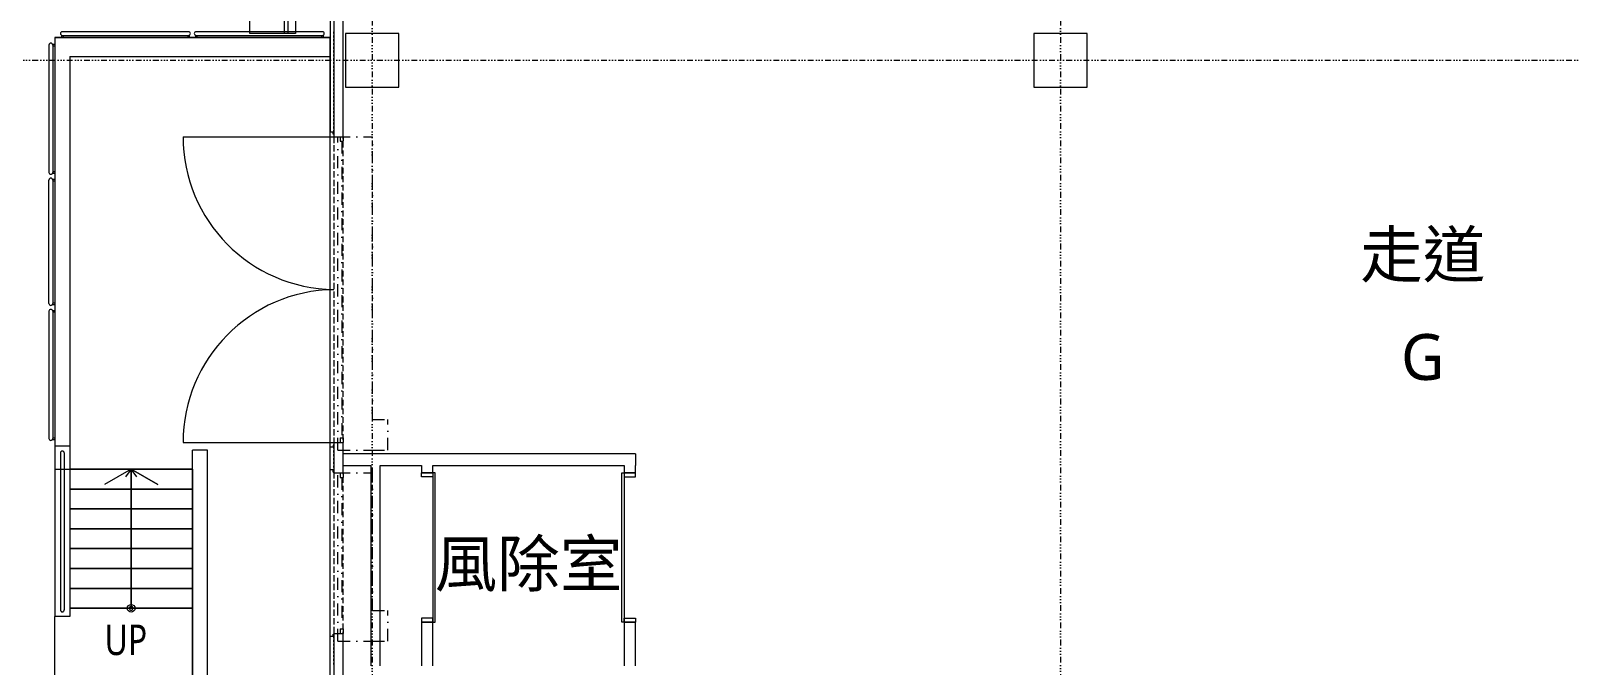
# Model space of a CAD drawing. Extents: x -76427 to 292734, y -42117 to 131250.
# Drawn here: x -4463 to 15650, y 67084 to 75387 of the extents above; entities that cross this region are included whole.
import ezdxf
from ezdxf.enums import TextEntityAlignment as Align

# ---------------------------------------------------------------- set-up
doc = ezdxf.new("R2010")
doc.units = 0
doc.header["$LTSCALE"] = 250
for name, pattern in [('H12PL1$0$JJP_三點線', [0.9, 0.3, -0.15, 0, -0.15, 0, -0.15, 0, -0.15]), ('H12PL1$0$JJP_虛線(退縮線、投影線、地下室範圍、非屬本工程、圖面分區)', [0.45, 0.3, -0.15]), ('H12PL1$0$點劃線', [1.340556, 0.635, -0.352778, 0, -0.352778])]:
    doc.linetypes.add(name, pattern=pattern)
for name, color, linetype in [('H12PL1$0$A-STRS', 252, 'Continuous'), ('H12PL1$0$A-TEXT', 252, 'Continuous'), ('H12PL1$0$A-WALL-EX', 252, 'Continuous'), ('H12PL1$0$A-WALL-IN', 252, 'Continuous'), ('H12PL1$0$A-ZONE', 252, 'Continuous'), ('H12PL1$0$Door', 252, 'Continuous'), ('H12PL1$0$L10_14_HYOKI', 252, 'Continuous'), ('H12PL1$0$L10_14_RC Wall', 252, 'Continuous'), ('H12PL1$0$L10_14_SCON', 252, 'Continuous'), ('H12PL1$0$L10_14_SIAGE2', 252, 'Continuous'), ('H12PL1$0$L10_14_STANTION新設', 252, 'Continuous'), ('H12PL1$0$L10_14_SUGATA3', 252, 'Continuous'), ('H12PL1$0$L10_14_SUGATA4', 252, 'Continuous'), ('H12PL1$0$L10_14_TATEGU1', 252, 'Continuous'), ('H12PL1$0$L10_14_TATEGU2', 252, 'Continuous'), ('H12PL1$0$L10_14_TATEGU3', 252, 'Continuous'), ('H12PL1$0$S-COL', 252, 'Continuous'), ('H12PL1$0$S-GRID', 252, 'Continuous'), ('H12PL1$0$S-SLAB-SHOW', 252, 'Continuous')]:
    doc.layers.add(name, color=color, linetype=linetype)
doc.styles.add('H12PL1$0$Standard', font='', dxfattribs={"width": 0.8})
doc.styles.get('H12PL1$0$Standard').set_extended_font_data('Microsoft JhengHei')

# ---------------------------------------------------------------- blocks, each defined once
blk = doc.blocks.new('H12PL1')
at = {"layer": 'H12PL1$0$A-STRS', "lineweight": 0}
for p, q in [((-2350, 69650), (-3950, 69650)), ((-3950, 69650), (-3950, 67830)), ((-2350, 69650), (-3950, 69650)), ((-3950, 69650), (-3950, 69390)), ((-3150, 69650), (-3225, 69550)), ((-3150, 69390), (-3150, 69650)), ((-3075, 69550), (-3150, 69650)), ((-2350, 67830), (-2350, 69650)), ((-2350, 69390), (-2350, 69650)), ((-2350, 69390), (-3950, 69390)), ((-3950, 69390), (-3950, 69130)), ((-3950, 69390), (-2350, 69390)), ((-3150, 68090), (-3150, 69390)), ((-2350, 69130), (-2350, 69390)), ((-2350, 69130), (-3950, 69130)), ((-3950, 69130), (-3950, 68870)), ((-3950, 69130), (-2350, 69130)), ((-2350, 68870), (-2350, 69130)), ((-2350, 68870), (-3950, 68870)), ((-3950, 68870), (-3950, 68610)), ((-3950, 68870), (-2350, 68870)), ((-2350, 68610), (-2350, 68870)), ((-2350, 68610), (-3950, 68610)), ((-3950, 68610), (-3950, 68350)), ((-3950, 68610), (-2350, 68610)), ((-2350, 68350), (-2350, 68610)), ((-2350, 68350), (-3950, 68350)), ((-3950, 68350), (-3950, 68090)), ((-3950, 68350), (-2350, 68350)), ((-2350, 68090), (-2350, 68350)), ((-2350, 68090), (-3950, 68090)), ((-3950, 68090), (-3950, 67830)), ((-3950, 68090), (-2350, 68090)), ((-3150, 67830), (-3150, 68090)), ((-2350, 67830), (-2350, 68090)), ((-3950, 67830), (-2350, 67830)), ((-3950, 67830), (-2350, 67830))]:
    blk.add_line(p, q, dxfattribs=at)
at = {"layer": 'H12PL1$0$A-STRS', "lineweight": 0, "flags": 128}
blk.add_lwpolyline([(-3125, 67830, 1), (-3175, 67830, 1)], format="xyb", close=True, dxfattribs=at)
at = {"layer": 'H12PL1$0$A-WALL-EX', "linetype": 'H12PL1$0$JJP_虛線(退縮線、投影線、地下室範圍、非屬本工程、圖面分區)', "lineweight": 0}
blk.add_line((-500, 82879.97), (-500, -2529.97), dxfattribs=at)
at = {"layer": 'H12PL1$0$A-WALL-EX', "lineweight": 0}
for p, q in [((-500, 74000), (-380, 74000)), ((-500, 70000), (-380, 70000)), ((-500, 69600), (-380, 69600)), ((-500, 67500), (-380, 67500))]:
    blk.add_line(p, q, dxfattribs=at)
at = {"layer": 'H12PL1$0$A-WALL-EX', "linetype": 'H12PL1$0$JJP_虛線(退縮線、投影線、地下室範圍、非屬本工程、圖面分區)', "lineweight": 0, "flags": 128}
for points in [[(-500.03, 83000), (-500.03, -2650)], [(-380, -2529.97), (-380, 82879.97)]]:
    blk.add_lwpolyline(points, dxfattribs=at)
at = {"layer": 'H12PL1$0$A-WALL-EX', "lineweight": 0, "flags": 128}
for points in [[(-500, 83000), (-500, 74000)], [(-380, 74000), (-380, 82880)], [(-500, 70000), (-500, 69600)], [(-380, 69600), (-380, 70000)], [(-500, 67500), (-500, 65550)], [(-380, 65550), (-380, 67500)]]:
    blk.add_lwpolyline(points, dxfattribs=at)
at = {"layer": 'H12PL1$0$A-WALL-IN', "lineweight": 0}
for p, q in [((794, 69600), (646, 69600)), ((3296, 69600), (3444, 69600)), ((794, 67650), (646, 67650)), ((3296, 67650), (3444, 67650))]:
    blk.add_line(p, q, dxfattribs=at)
at = {"layer": 'H12PL1$0$A-WALL-IN', "lineweight": 0, "flags": 128}
for points in [[(3444, 69850), (-380, 69850)], [(-380, 69700), (-380, 69850)], [(3444, 69850), (3444, 69700)], [(-380, 69700), (-18, 69700)], [(-18, 69700), (-18, 67075)], [(107, 67075), (107, 69700)], [(107, 69700), (646, 69700)], [(646, 69700), (646, 69600)], [(794, 69600), (794, 69700)], [(794, 69700), (3296, 69700)], [(3296, 69700), (3296, 69600)], [(3444, 69600), (3444, 69700)], [(646, 67650), (646, 67075)], [(794, 67075), (794, 67650)], [(3296, 67650), (3296, 67075)], [(3444, 67075), (3444, 67650)]]:
    blk.add_lwpolyline(points, dxfattribs=at)
at = {"layer": 'H12PL1$0$Door', "linetype": 'H12PL1$0$點劃線', "lineweight": 0}
for p, q in [((-446, 74000), (4, 74000)), ((-446, 69900), (-446, 74000)), ((-416, 74000), (-416, 73940)), ((-416, 73940), (-380, 73940)), ((-398, 73940), (-398, 70060)), ((-380, 74000), (-380, 73940)), ((4, 70300), (4, 74000)), ((4, 70300), (204, 70300)), ((204, 69900), (204, 70300)), ((-416, 70060), (-416, 70000)), ((-416, 70060), (-380, 70060)), ((-416, 70000), (-380, 70000)), ((-380, 70060), (-380, 70000)), ((-446, 69900), (4, 69900)), ((4, 69900), (204, 69900)), ((-446, 69600), (4, 69600)), ((-446, 67400), (-446, 69600)), ((-416, 69600), (-416, 69540)), ((-380, 69600), (-380, 69540)), ((4, 67800), (4, 69600)), ((-416, 69540), (-380, 69540)), ((-398, 69540), (-398, 67560)), ((4, 67800), (204, 67800)), ((204, 67400), (204, 67800)), ((-446, 67400), (4, 67400)), ((-416, 67560), (-416, 67500)), ((-416, 67560), (-380, 67560)), ((-416, 67500), (-380, 67500)), ((-380, 67560), (-380, 67500)), ((4, 67400), (204, 67400))]:
    blk.add_line(p, q, dxfattribs=at)
at = {"layer": 'H12PL1$0$Door', "lineweight": 0}
for p, q in [((644, 69550), (644, 69600)), ((644, 69600), (794, 69600)), ((794, 69600), (794, 69550)), ((794, 69600), (794, 67650)), ((824, 69600), (794, 69600)), ((824, 67650), (824, 69600)), ((3266, 67650), (3266, 69600)), ((3266, 69600), (3296, 69600)), ((3294, 69600), (3294, 69550)), ((3444, 69600), (3294, 69600)), ((3296, 69600), (3296, 67650)), ((3444, 69550), (3444, 69600)), ((794, 69550), (644, 69550)), ((3294, 69550), (3444, 69550)), ((794, 67700), (644, 67700)), ((644, 67700), (644, 67650)), ((644, 67650), (794, 67650)), ((794, 67650), (794, 67700)), ((794, 67650), (824, 67650)), ((3296, 67650), (3266, 67650)), ((3294, 67650), (3294, 67700)), ((3294, 67700), (3444, 67700)), ((3444, 67650), (3294, 67650)), ((3444, 67700), (3444, 67650))]:
    blk.add_line(p, q, dxfattribs=at)
at = {"layer": 'H12PL1$0$L10_14_HYOKI', "lineweight": 0, "flags": 128}
for points in [[(-3150, 69650), (-2800, 69450), (-3150, 69650), (-3500, 69450)], [(-3150, 69650), (-3150, 67830)]]:
    blk.add_lwpolyline(points, dxfattribs=at)
at = {"layer": 'H12PL1$0$L10_14_HYOKI', "lineweight": 0}
blk.add_circle((-3150, 67830), 50, dxfattribs=at)
at = {"layer": 'H12PL1$0$L10_14_RC Wall', "lineweight": 0}
blk.add_line((-3950, 69050), (-3950, 68950), dxfattribs=at)
at = {"layer": 'H12PL1$0$L10_14_SCON', "lineweight": 0}
for p, q in [((-4060, 75327.85), (-4060, 75300)), ((-4040, 75327.85), (-4040, 75300)), ((-2410, 75327.85), (-2410, 75300)), ((-2390, 75327.85), (-2390, 75300)), ((-2310, 75327.85), (-2310, 75300)), ((-2290, 75327.85), (-2290, 75300)), ((-660, 75327.85), (-660, 75300)), ((-640, 75327.85), (-640, 75300)), ((-4177.85, 75210), (-4150, 75210)), ((-4177.85, 75190), (-4150, 75190)), ((-4177.85, 73543.33), (-4150, 73543.33)), ((-4177.85, 73523.33), (-4150, 73523.33)), ((-4177.85, 73443.33), (-4150, 73443.33)), ((-4177.85, 73423.33), (-4150, 73423.33)), ((-4177.85, 71826.67), (-4150, 71826.67)), ((-4177.85, 71806.67), (-4150, 71806.67)), ((-4177.85, 71726.67), (-4150, 71726.67)), ((-4177.85, 71706.67), (-4150, 71706.67)), ((-4177.85, 70060), (-4150, 70060)), ((-4177.85, 70040), (-4150, 70040))]:
    blk.add_line(p, q, dxfattribs=at)
at = {"layer": 'H12PL1$0$L10_14_SIAGE2', "lineweight": 0, "flags": 128}
for points in [[(-500, 75349.6), (-500, 75374.4)], [(-500, 75300), (-500, 75324.8)], [(-500, 75250.4), (-500, 75275.2)], [(-500, 75200.8), (-500, 75225.6)], [(-500, 75151.2), (-500, 75176)], [(-500, 75101.6), (-500, 75126.4)], [(-500, 75052), (-500, 75076.8)], [(-500, 75002.4), (-500, 75027.2)], [(-500, 74952.8), (-500, 74977.6)], [(-500, 74903.2), (-500, 74928)], [(-500, 74853.6), (-500, 74878.4)], [(-500, 74804), (-500, 74828.8)], [(-500, 74754.4), (-500, 74779.2)], [(-500, 74704.8), (-500, 74729.6)], [(-500, 74655.2), (-500, 74680)], [(-500, 74605.6), (-500, 74630.4)], [(-500, 74556), (-500, 74580.8)], [(-500, 74506.4), (-500, 74531.2)], [(-500, 74456.8), (-500, 74481.6)], [(-500, 74407.2), (-500, 74432)], [(-500, 74357.6), (-500, 74382.4)], [(-500, 74308), (-500, 74332.8)], [(-500, 74258.4), (-500, 74283.2)], [(-500, 74208.8), (-500, 74233.6)], [(-500, 74159.2), (-500, 74184)], [(-500, 74109.6), (-500, 74134.4)], [(-500, 74074.5), (-500, 74060), (-500, 74084.8)], [(-500, 69918.7), (-500, 69943.5)], [(-500, 69869.1), (-500, 69893.9)], [(-500, 69819.5), (-500, 69844.3)], [(-500, 69769.9), (-500, 69794.7)], [(-500, 69720.3), (-500, 69745.1)], [(-500, 69670.7), (-500, 69695.5)], [(-500, 67440.4), (-500, 67460)], [(-500, 67390.8), (-500, 67415.6)], [(-500, 67341.2), (-500, 67366)], [(-500, 67291.6), (-500, 67316.4)], [(-500, 67242), (-500, 67266.8)], [(-500, 67192.4), (-500, 67217.2)], [(-500, 67142.8), (-500, 67167.6)], [(-500, 67093.2), (-500, 67118)]]:
    blk.add_lwpolyline(points, dxfattribs=at)
at = {"layer": 'H12PL1$0$L10_14_STANTION新設', "lineweight": 0, "flags": 128}
blk.add_lwpolyline([(-1600, 75950), (-1000, 75950), (-1000, 75350), (-1600, 75350)], close=True, dxfattribs=at)
at = {"layer": 'H12PL1$0$L10_14_SUGATA3', "lineweight": 0}
for p, q in [((-1150, 82450), (-1150, 75350)), ((-1100, 82450), (-1100, 75350)), ((-4150, 75300), (-4150, 67720)), ((-4150, 75300), (-550, 75300)), ((-2400, 75374.3), (-4050, 75374.3)), ((-4050, 75325.7), (-2400, 75325.7)), ((-650, 75374.3), (-2300, 75374.3)), ((-2300, 75325.7), (-650, 75325.7)), ((-4224.3, 75200), (-4224.3, 73533.33)), ((-4175.7, 75200), (-4175.7, 73533.33)), ((-3950, 75050), (-3950, 67720)), ((-3950, 75050), (-550, 75050)), ((-4224.3, 71816.67), (-4224.3, 73433.33)), ((-4175.7, 73433.33), (-4175.7, 71816.67)), ((-4224.3, 71716.67), (-4224.3, 70050)), ((-4175.7, 71716.67), (-4175.7, 70050)), ((-3950, 69950), (-4150, 69950)), ((-4074.3, 69862.5), (-4074.3, 67807.5)), ((-4025.7, 69862.5), (-4025.7, 67807.5)), ((-3950, 69950), (-3950, 67720)), ((-2350, 56000), (-2350, 69900)), ((-2150, 69900), (-2350, 69900)), ((-2150, 56020), (-2150, 69900)), ((-2350, 69650), (-3950, 69650)), ((-550, 67460), (-550, 69640)), ((-2350, 69390), (-3950, 69390)), ((-2350, 69130), (-3950, 69130)), ((-2350, 68870), (-3950, 68870)), ((-2350, 68610), (-3950, 68610)), ((-2350, 68350), (-3950, 68350)), ((-2350, 68090), (-3950, 68090)), ((-2350, 67830), (-3950, 67830)), ((-4150, 64880), (-4150, 67720)), ((-3950, 67720), (-4150, 67720))]:
    blk.add_line(p, q, dxfattribs=at)
for centre, start, end in [((-4200, 75200), 0, 180), ((-4050, 75350), 90, 270), ((-2400, 75350), 270, 90), ((-2300, 75350), 90, 270), ((-650, 75350), 270, 90), ((-4200, 73533.33), 180, 0), ((-4200, 73433.33), 0, 180), ((-4200, 71816.67), 180, 0), ((-4200, 71716.67), 0, 180), ((-4200, 70050), 180, 0), ((-4050, 69862.5), 0, 180), ((-4050, 67807.5), 180, 0)]:
    blk.add_arc(centre, 24.3, start, end, dxfattribs=at)
at = {"layer": 'H12PL1$0$L10_14_SUGATA4', "lineweight": 0}
for p, q in [((-550, 83050), (-550, 74060)), ((-550, 79136.38), (-550, 74060)), ((-500, 74060), (-550, 74060)), ((-550, 69640), (-550, 69940)), ((-500, 69940), (-550, 69940)), ((-510, 69640), (-550, 69640)), ((-550, 53800), (-550, 67460)), ((-510, 67460), (-550, 67460))]:
    blk.add_line(p, q, dxfattribs=at)
at = {"layer": 'H12PL1$0$L10_14_TATEGU1', "lineweight": 0, "flags": 128}
for points in [[(-500, 74035), (-510, 74035), (-510, 74060), (-500, 74060)], [(-500, 69965), (-510, 69965), (-510, 69940), (-500, 69940)]]:
    blk.add_lwpolyline(points, dxfattribs=at)
at = {"layer": 'H12PL1$0$L10_14_TATEGU2', "lineweight": 0, "flags": 128}
for points in [[(-500, 69640), (-510, 69640), (-510, 69610), (-500, 69610)], [(-500, 69611.5), (-508.5, 69611.5), (-508.5, 69638.5), (-500, 69638.5)], [(-500, 67460), (-510, 67460), (-510, 67490), (-500, 67490)], [(-500, 67488.5), (-508.5, 67488.5), (-508.5, 67461.5), (-500, 67461.5)]]:
    blk.add_lwpolyline(points, dxfattribs=at)
at = {"layer": 'H12PL1$0$L10_14_TATEGU3', "lineweight": 0}
for p, q in [((-2472, 74000), (-500, 74000)), ((-612, 72000), (-500, 72000)), ((-2472, 70000), (-500, 70000))]:
    blk.add_line(p, q, dxfattribs=at)
for centre, start, end in [((-472, 74000), 180, 269.197833), ((-472, 70000), 90.802167, 180)]:
    blk.add_arc(centre, 2000, start, end, dxfattribs=at)
at = {"layer": 'H12PL1$0$S-COL', "lineweight": 0, "flags": 128}
for points in [[(-350, 74650), (350, 74650), (350, 75350), (-350, 75350)], [(8650, 74650), (9350, 74650), (9350, 75350), (8650, 75350)]]:
    blk.add_lwpolyline(points, close=True, dxfattribs=at)
at = {"layer": 'H12PL1$0$S-GRID', "linetype": 'H12PL1$0$JJP_三點線', "lineweight": 0}
for p, q in [((0, 128250), (0, -28000)), ((9000, 128250), (9000, -28000)), ((-29000, 75000), (289600, 75000))]:
    blk.add_line(p, q, dxfattribs=at)
at = {"layer": 'H12PL1$0$S-SLAB-SHOW', "lineweight": 0, "flags": 128}
blk.add_lwpolyline([(-2350, 64900), (-550, 64900), (-550, 75300), (-4150, 75300), (-4150, 69650), (-2350, 69650)], close=True, dxfattribs=at)
at = {"layer": 'H12PL1$0$A-TEXT', "linetype": 'Continuous', "lineweight": 0, "insert": (-3497.68, 67414.54), "char_height": 400, "attachment_point": 4, "style": 'H12PL1$0$Standard'}
blk.add_mtext('\\A1;UP', dxfattribs=at)
at = {"layer": 'H12PL1$0$A-ZONE', "style": 'H12PL1$0$Standard'}
for s, p in [('走道', (13735.57, 72759.71)), ('G', (13735.57, 71417.81)), ('風除室', (2045, 68713.09))]:
    blk.add_text(s, height=600, dxfattribs=at).set_placement(p, align=Align.TOP_CENTER)

msp = doc.modelspace()

# ---------------------------------------------------------------- block references
msp.add_blockref('H12PL1', (0, 0))

doc.saveas('drawing.dxf')
